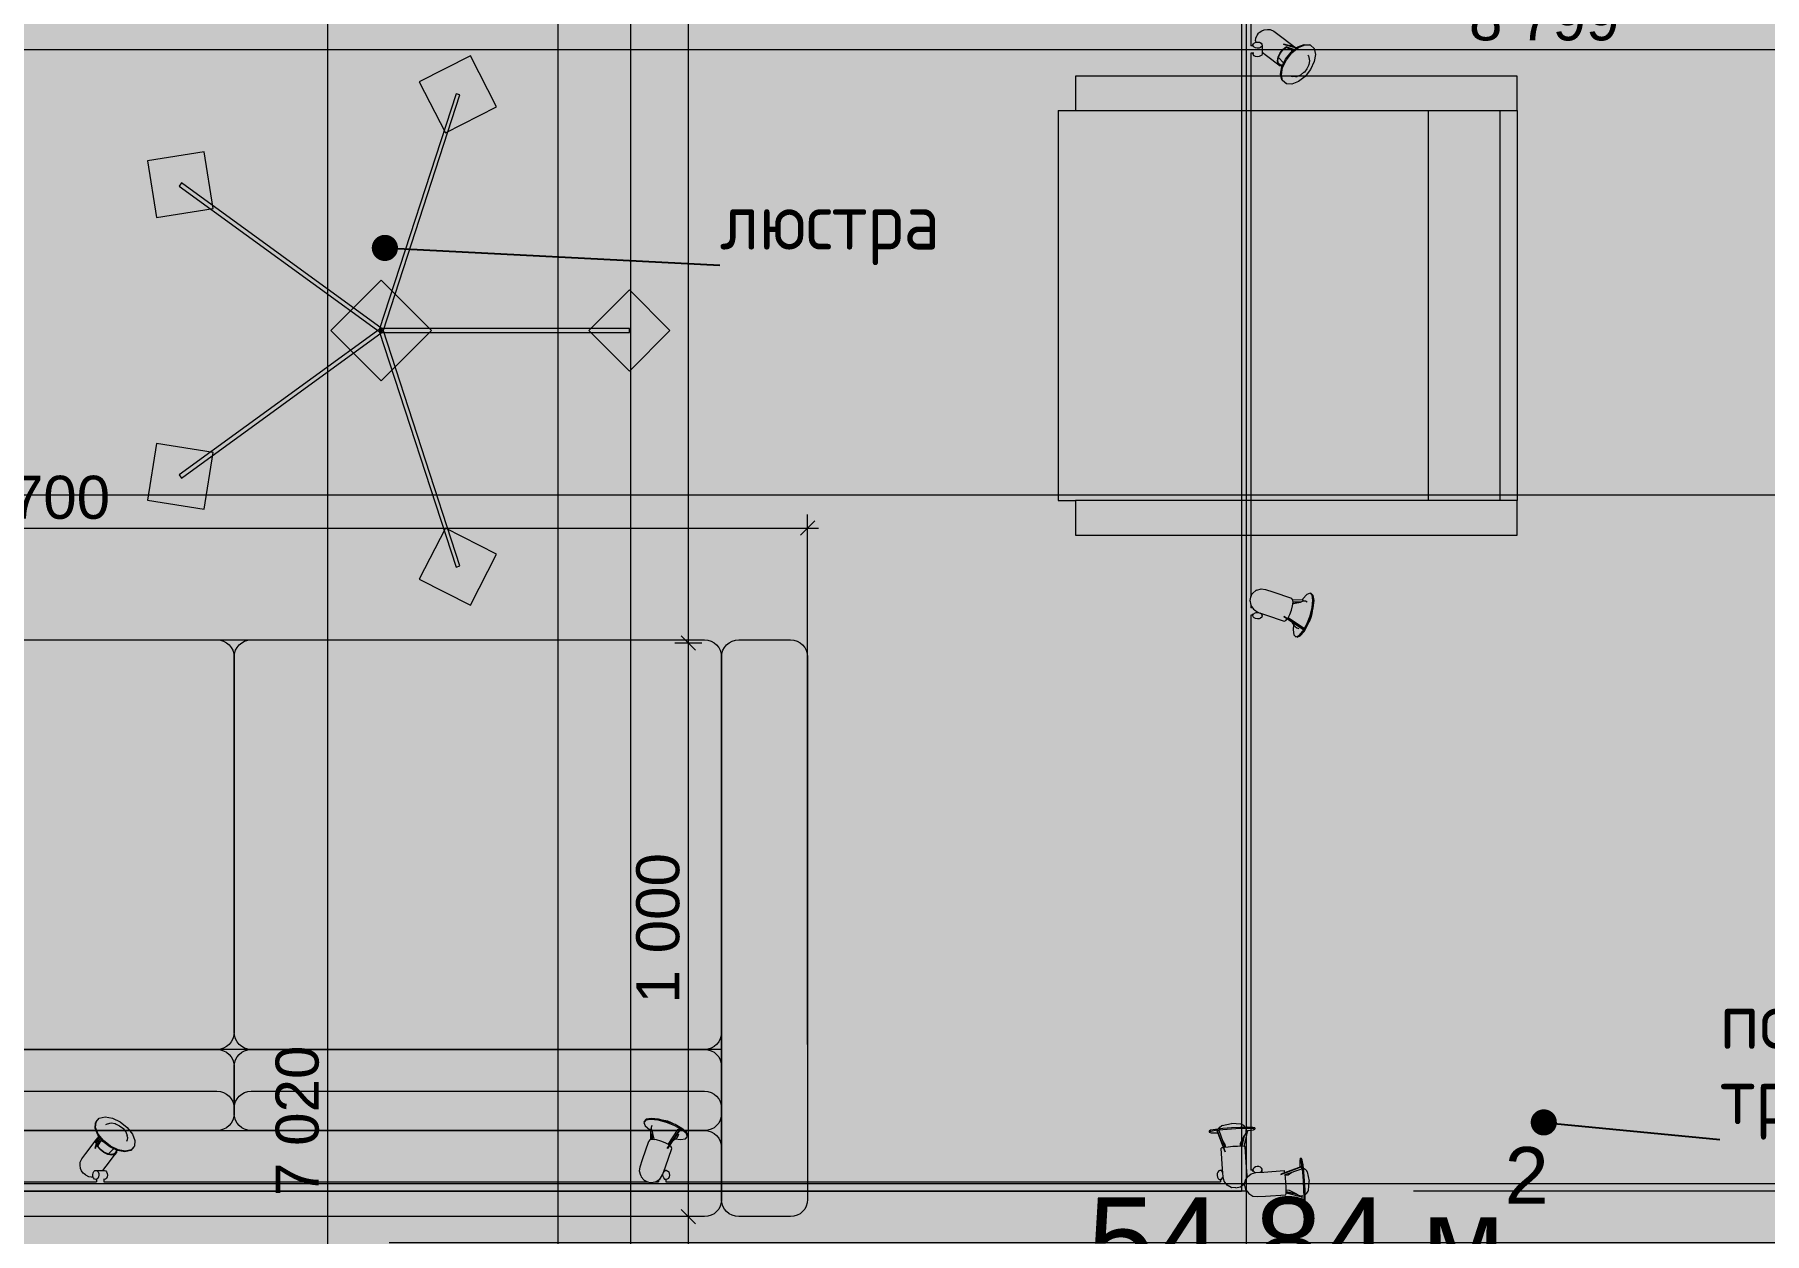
# Model space of a CAD drawing. Header units: millimetres. Extents: x 2336463 to 2579121, y 595385 to 778077.
# Drawn here: x 2475960 to 2478976, y 706927 to 709017 of the extents above; entities that cross this region are included whole.
import ezdxf

# ---------------------------------------------------------------- set-up
doc = ezdxf.new("R2010")
doc.units = ezdxf.units.MM
doc.header["$MEASUREMENT"] = 0
for name, color, linetype, lineweight, true_color in [('+комнаты_Ном._пера__177', 7, 'Continuous', 5, 0xf7e046), ('+комнаты_Ном._пера__242', 7, 'Continuous', 13, 0x1b55b5), ('+обмер_Ном._пера__242', 7, 'Continuous', 13, 0x1b55b5), ('+светильники размеры_Ном._пера__242', 7, 'Continuous', 13, 0x1b55b5), ('1 Планировка размеры_Ном._пера__242', 7, 'Continuous', 13, 0x1b55b5), ('MEP - Электрооборудование.ЭО_Ном._пера__58', 7, 'Continuous', 5, 0xdf0000)]:
    doc.layers.add(name, color=color, linetype=linetype, lineweight=lineweight, true_color=true_color)
for name, color, linetype in [('+обмер', 7, 'Continuous'), ('+светильники размеры', 7, 'Continuous'), ('1 Планировка размеры', 7, 'Continuous')]:
    doc.layers.add(name, color=color, linetype=linetype)
for name, color, linetype, lineweight in [('+план полов_Ном._пера__1', 7, 'Continuous', 13), ('1 Планировка_Ном._пера__1', 7, 'Continuous', 13), ('MEP - Электрооборудование.ЭО_Ном._пера__1', 7, 'Continuous', 13), ('MEP - Электрооборудование.ЭО_Ном._пера__101', 252, 'Continuous', 5)]:
    doc.layers.add(name, color=color, linetype=linetype, lineweight=lineweight)
doc.styles.add('СГЕНЕРИР_СТИЛЬ_1', font='arial.ttf')
doc.styles.add('СГЕНЕРИР_СТИЛЬ_3', font='isocp.shx')
doc.dimstyles.new('СГЕНЕРИР_СТИЛЬ__1', dxfattribs={"dimtxt": 75, "dimasz": 23.75, "dimexe": 0.18, "dimexo": 300, "dimgap": 0, "dimtad": 1, "dimtih": 1, "dimtoh": 1, "dimdec": 0, "dimzin": 0, "dimdsep": 46, "dimtxsty": 'СГЕНЕРИР_СТИЛЬ_1', "dimblk": 'ARROWHEAD_6', "dimblk1": 'ARROWHEAD_6', "dimblk2": 'ARROWHEAD_6', "dimcen": 0.09, "dimclrd": 256, "dimclre": 256, "dimclrt": 256, "dimazin": 0, "dimtfac": 1, "dimtdec": 4, "dimtmove": 0, "dimatfit": 3, "dimfxl": 0, "dimtolj": 1, "dimtzin": 0, "dimarcsym": 0})
doc.dimstyles.new('СГЕНЕРИР_СТИЛЬ__11', dxfattribs={"dimtxt": 0.18, "dimasz": 91.2, "dimexe": 0.18, "dimexo": 0.0625, "dimgap": 0, "dimtad": 0, "dimtih": 1, "dimtoh": 1, "dimdec": 4, "dimzin": 0, "dimdsep": 46, "dimcen": 0.09, "dimadec": 0, "dimazin": 0, "dimtfac": 1, "dimtdec": 4, "dimtmove": 0, "dimatfit": 3, "dimldrblk": 'ARROWHEAD_11', "dimfxl": 0, "dimtolj": 1, "dimtzin": 0, "dimarcsym": 0})
doc.dimstyles.new('СГЕНЕРИР_СТИЛЬ__2', dxfattribs={"dimtxt": 75, "dimasz": 23.75, "dimexe": 0.18, "dimexo": 300, "dimgap": 0, "dimtad": 1, "dimdec": 0, "dimzin": 0, "dimdsep": 46, "dimtxsty": 'СГЕНЕРИР_СТИЛЬ_1', "dimblk": 'ARROWHEAD_6', "dimblk1": 'ARROWHEAD_6', "dimblk2": 'ARROWHEAD_6', "dimcen": 0.09, "dimclrd": 256, "dimclre": 256, "dimclrt": 256, "dimazin": 0, "dimtfac": 1, "dimtdec": 4, "dimtmove": 0, "dimatfit": 3, "dimfxl": 0, "dimtolj": 1, "dimtzin": 0, "dimarcsym": 0})

# ---------------------------------------------------------------- blocks, each defined once
blk = doc.blocks.new('Диван Угловой 02 25')
at = {"layer": '1 Планировка_Ном._пера__1', "color": 7, "linetype": 'Continuous', "lineweight": 13}
for p, q in [((120, 0), (30, 0)), ((820, 0), (180, 0)), ((2520, 0), (880, 0)), ((2670, 0), (2580, 0)), ((0, -30), (0, -975.5)), ((150, -30), (150, -120)), ((150, -975.5), (150, -30)), ((850, -120), (850, -30)), ((850, -30), (850, -120)), ((2550, -120), (2550, -30)), ((2550, -30), (2550, -975.5)), ((2700, -975.5), (2700, -30)), ((150, -180), (150, -120)), ((850, -180), (850, -120)), ((850, -180), (850, -120)), ((2550, -180), (2550, -120)), ((180, -150), (820, -150)), ((820, -150), (180, -150)), ((880, -150), (2520, -150)), ((1670, -150), (880, -150)), ((2520, -150), (1730, -150)), ((150, -180), (150, -188.9)), ((850, -188.9), (850, -180)), ((850, -180), (850, -188.9)), ((1700, -188.9), (1700, -180)), ((1700, -180), (1700, -188.9)), ((2550, -188.9), (2550, -180)), ((150, -188.9), (150, -261.6)), ((850, -261.6), (850, -188.9)), ((850, -188.9), (850, -261.6)), ((1700, -261.6), (1700, -188.9)), ((1700, -188.9), (1700, -261.6)), ((2550, -261.6), (2550, -188.9)), ((180, -218.9), (820, -218.9)), ((880, -218.9), (1670, -218.9)), ((1730, -218.9), (2520, -218.9)), ((150, -261.6), (150, -321.6)), ((850, -261.6), (850, -321.6)), ((850, -321.6), (850, -261.6)), ((2550, -321.6), (2550, -261.6)), ((150, -291.6), (180, -291.6)), ((820, -291.6), (180, -291.6)), ((180, -291.6), (820, -291.6)), ((850, -291.6), (820, -291.6)), ((850, -291.6), (880, -291.6)), ((1670, -291.6), (880, -291.6)), ((2520, -291.6), (880, -291.6)), ((880, -291.6), (1670, -291.6)), ((2520, -291.6), (1730, -291.6)), ((1730, -291.6), (2520, -291.6)), ((2550, -291.6), (2520, -291.6)), ((150, -321.6), (150, -1424.8)), ((850, -321.6), (850, -975.5)), ((850, -321.6), (850, -975.5)), ((850, -1424.8), (850, -321.6)), ((1700, -975.5), (1700, -321.6)), ((1700, -321.6), (1700, -975.5)), ((2550, -975.5), (2550, -321.6)), ((2550, -975.5), (2550, -321.6)), ((30, -1005.5), (120, -1005.5)), ((880, -1005.5), (1670, -1005.5)), ((880, -1005.5), (2520, -1005.5)), ((1730, -1005.5), (2520, -1005.5)), ((2580, -1005.5), (2670, -1005.5)), ((180, -1454.8), (820, -1454.8))]:
    blk.add_line(p, q, dxfattribs=at)
for centre, start, end in [((30, -30), 90, 180), ((120, -30), 0, 90), ((180, -30), 90, 180), ((820, -30), 0, 90), ((880, -30), 90, 180), ((2520, -30), 0, 90), ((2580, -30), 90, 180), ((2670, -30), 0, 90), ((180, -120), 180, 270), ((820, -120), 270, 0), ((880, -120), 180, 270), ((2520, -120), 270, 0), ((180, -180), 90, 180), ((820, -180), 0, 90), ((880, -180), 90, 180), ((1670, -180), 0, 90), ((1730, -180), 90, 180), ((2520, -180), 0, 90), ((180, -188.9), 180, 270), ((820, -188.9), 270, 0), ((880, -188.9), 180, 270), ((1670, -188.9), 270, 0), ((1730, -188.9), 180, 270), ((2520, -188.9), 270, 0), ((180, -261.6), 180, 270), ((820, -261.6), 270, 0), ((880, -261.6), 180, 270), ((1670, -261.6), 270, 0), ((1730, -261.6), 180, 270), ((2520, -261.6), 270, 0), ((180, -321.6), 90, 180), ((820, -321.6), 0, 90), ((880, -321.6), 90, 180), ((880, -321.6), 90, 180), ((1670, -321.6), 0, 90), ((1730, -321.6), 90, 180), ((2520, -321.6), 0, 90), ((2520, -321.6), 0, 90), ((30, -975.5), 180, 270), ((120, -975.5), 270, 0), ((880, -975.5), 180, 270), ((880, -975.5), 180, 270), ((1670, -975.5), 270, 0), ((1730, -975.5), 180, 270), ((2520, -975.5), 270, 0), ((2520, -975.5), 270, 0), ((2580, -975.5), 180, 270), ((2670, -975.5), 270, 0), ((180, -1424.8), 180, 270), ((820, -1424.8), 270, 0)]:
    blk.add_arc(centre, 30, start, end, dxfattribs=at)
blk = doc.blocks.new('Кресло Бамбуковое 25')
at = {"layer": '1 Планировка_Ном._пера__1', "color": 7, "linetype": 'Continuous', "lineweight": 13}
for p, q in [((60, 800), (0, 800)), ((0, 800), (0, 30)), ((60, 30), (60, 800)), ((60, 800), (740, 800)), ((800, 800), (740, 800)), ((740, 800), (740, 30)), ((800, 30), (800, 800)), ((60, 770), (740, 770)), ((60, 644.9), (740, 644.9)), ((0, 30), (60, 30)), ((60, 0), (60, 30)), ((60, 0), (740, 0)), ((740, 30), (800, 30)), ((740, 0), (740, 30))]:
    blk.add_line(p, q, dxfattribs=at)
blk = doc.blocks.new('Люстра 25')
at = {"layer": 'MEP - Электрооборудование.ЭО_Ном._пера__58', "color": 12, "linetype": 'Continuous', "lineweight": 5, "true_color": 0xdf0000}
for p, q in [((-295.9, 407.3), (-311.6, 308.5)), ((-197.2, 391.7), (-295.9, 407.3)), ((295.9, 407.3), (197.2, 391.7)), ((311.6, 308.5), (295.9, 407.3)), ((-212.8, 292.9), (-197.2, 391.7)), ((197.2, 391.7), (212.8, 292.9)), ((-251.6, 352.1), (-257.2, 348.1)), ((-257.2, 348.1), (-2.8, -2)), ((2.8, 2), (-251.6, 352.1)), ((251.6, 352.1), (-2.8, 2)), ((2.8, -2), (257.2, 348.1)), ((257.2, 348.1), (251.6, 352.1)), ((-311.6, 308.5), (-212.8, 292.9)), ((212.8, 292.9), (311.6, 308.5)), ((0, 87.8), (-87.8, 0)), ((87.8, 0), (0, 87.8)), ((-1.1, 3.3), (-412.6, -130.5)), ((-87.8, 0), (0, -87.8)), ((3.4, 0), (-3.4, 0)), ((-3.4, 0), (-3.4, -432.8)), ((-2.8, -2), (2.8, 2)), ((-2.8, 2), (2.8, -2)), ((1.1, -3.3), (-1.1, 3.3)), ((1.1, 3.3), (-1.1, -3.3)), ((0, -87.8), (87.8, 0)), ((412.6, -130.5), (1.1, 3.3)), ((-410.5, -137), (1.1, -3.3)), ((-1.1, -3.3), (410.5, -137)), ((3.4, -432.8), (3.4, 0)), ((-433.4, -66.5), (-478.8, -155.6)), ((-344.3, -111.9), (-433.4, -66.5)), ((433.4, -66.5), (344.3, -111.9)), ((478.8, -155.6), (433.4, -66.5)), ((-389.7, -201), (-344.3, -111.9)), ((344.3, -111.9), (389.7, -201)), ((-412.6, -130.5), (-410.5, -137)), ((410.5, -137), (412.6, -130.5)), ((-478.8, -155.6), (-389.7, -201)), ((389.7, -201), (478.8, -155.6)), ((0, -362), (-70.7, -432.8)), ((70.7, -432.8), (0, -362)), ((-70.7, -432.8), (0, -503.5)), ((-3.4, -432.8), (3.4, -432.8)), ((0, -503.5), (70.7, -432.8))]:
    blk.add_line(p, q, dxfattribs=at)
blk = doc.blocks.new('Набор Источников Света Настенный 25')
at = {"layer": 'MEP - Электрооборудование.ЭО_Ном._пера__58', "color": 12, "linetype": 'Continuous', "lineweight": 5, "true_color": 0xdf0000}
for p, q in [((1500, 0), (-1500, 0)), ((-1508.7, -19.6), (-1509.8, -27.7)), ((-1509.8, -27.7), (-1508.8, -41.6)), ((-1504.6, -12.5), (-1508.7, -19.6)), ((-1498.2, -7.5), (-1504.6, -12.5)), ((-1500, -8), (-1500, 0)), ((-1500, -8.9), (-1500, -8)), ((-1497.6, -7.2), (-1498.2, -7.5)), ((-1490.2, -5.3), (-1497.6, -7.2)), ((-1490.2, -5.3), (-1482.8, -6.2)), ((-1482.1, -6.4), (-1482.8, -6.2)), ((-1482.1, -6.4), (-1475, -10.4)), ((-1475, -10.4), (-1470, -16.9)), ((-1470, -16.9), (-1467.9, -24.8)), ((-1467.1, -22.9), (-1467.9, -25.1)), ((-1467.9, -24.8), (-1466.9, -38.7)), ((-1465.4, -20.9), (-1467.1, -22.9)), ((-1466, -20), (-1463.3, -20)), ((-1463.3, -20), (-1465.4, -20.9)), ((-496.4, -16), (-1463.6, -16)), ((-1463.6, -20), (-1463.6, -16)), ((-1461.2, -20.3), (-1463.3, -20)), ((-1459.3, -21.8), (-1461.2, -20.3)), ((-1457.9, -24.2), (-1459.3, -21.8)), ((-1457.3, -27.2), (-1457.9, -24.2)), ((-1457.5, -30.3), (-1457.3, -27.2)), ((-502.7, -27.6), (-502.1, -24.5)), ((-502.4, -30.6), (-502.7, -27.6)), ((-502.1, -24.5), (-500.8, -22)), ((-500.8, -22), (-498.9, -20.4)), ((-498.9, -20.4), (-496.7, -20)), ((-496.7, -20), (-494.5, -20.8)), ((-496.7, -20), (-494.1, -20)), ((-496.4, -20), (-496.4, -16)), ((-491.3, -29.3), (-495.6, -41.9)), ((-494.5, -20.8), (-492.7, -22.7)), ((-492.7, -22.7), (-491.6, -25.4)), ((-491.6, -25.4), (-491.3, -28.4)), ((-491.3, -28.4), (-491.6, -30.4)), ((-487.2, -22.5), (-491.3, -29.3)), ((-485.6, -20.7), (-487.2, -22.5)), ((-479.5, -16.4), (-485.6, -20.7)), ((-477.5, -16), (-483.6, -16)), ((-483.6, -19.3), (-483.6, -16)), ((-472.2, -15), (-479.5, -16.4)), ((-470.5, -14.7), (-472.2, -15)), ((-467.9, -15), (-470.5, -14.7)), ((-465, -15.8), (-467.9, -15)), ((-462.1, -16.9), (-465, -15.8)), ((483.6, -16), (-464.4, -16)), ((-459.7, -18.2), (-462.1, -16.9)), ((-458.1, -19.6), (-459.7, -18.2)), ((-458.1, -19.6), (-453.5, -24.8)), ((-452.6, -26.9), (-453.5, -24.8)), ((-452.6, -26.9), (-450.4, -34.4)), ((477.2, -27.5), (477.7, -24.5)), ((477.5, -30.6), (477.2, -27.5)), ((477.7, -24.5), (479, -22)), ((479, -22), (480.8, -20.4)), ((480.8, -20.4), (482.9, -20)), ((483.6, -20), (482.9, -20)), ((483.6, -21.4), (483.6, -16)), ((492.1, -27.5), (492.6, -24.5)), ((492.4, -30.6), (492.1, -27.5)), ((492.6, -24.5), (493.9, -22)), ((493.9, -22), (495.7, -20.4)), ((497.7, -20), (495, -20)), ((495.7, -20.4), (497.7, -20)), ((1463.6, -16), (496.4, -16)), ((496.4, -20), (496.4, -16)), ((497.7, -20), (499.8, -20.8)), ((499.8, -20.8), (501.4, -22.7)), ((501.4, -22.7), (502.5, -25.4)), ((505, -24.2), (502.2, -24.8)), ((502.8, -28.5), (502.3, -31.5)), ((502.5, -25.4), (502.8, -28.5)), ((505, -24.2), (509.7, -25)), ((509.7, -25), (514.7, -27.4)), ((515.6, -28), (514.7, -27.4)), ((515.6, -28), (518, -29.9)), ((518, -29.9), (519.3, -31)), ((-1508.8, -41.6), (-1506.4, -77.3)), ((-1467.4, -32.3), (-1466.3, -34.2)), ((-1467.1, -36), (-1462.2, -36)), ((-1466.9, -38.7), (-1464.5, -74.4)), ((-1466.3, -34.2), (-1464.4, -35.7)), ((-1464.4, -35.7), (-1462.2, -36)), ((-1462.2, -36), (-1460.2, -35.1)), ((-1460.2, -35.1), (-1458.5, -33.1)), ((-1458.5, -33.1), (-1457.5, -30.3)), ((-495.6, -41.9), (-506.7, -74.2)), ((-501.3, -33.3), (-502.4, -30.6)), ((-499.5, -35.2), (-501.3, -33.3)), ((-497.3, -36), (-499.5, -35.2)), ((-495.1, -35.6), (-497.3, -36)), ((-497.3, -36), (-493.6, -36)), ((-493.2, -34), (-495.1, -35.6)), ((-492.3, -32.4), (-493.2, -34)), ((-455.7, -54.8), (-466.8, -87)), ((-451.4, -42.1), (-455.7, -54.8)), ((-450.4, -34.4), (-451.4, -42.1)), ((479.5, -43.4), (461.6, -67.2)), ((478.6, -33.3), (477.5, -30.6)), ((480.2, -35.2), (478.6, -33.3)), ((485.1, -36), (479.5, -43.4)), ((482.3, -36), (480.2, -35.2)), ((497.1, -36), (482.3, -36)), ((493.4, -33.3), (492.4, -30.6)), ((495.1, -35.2), (493.4, -33.3)), ((497.1, -36), (495.1, -35.2)), ((499.2, -35.6), (497.1, -36)), ((501, -34), (499.2, -35.6)), ((502.3, -31.5), (501, -34)), ((521.8, -56.2), (514.8, -65.6)), ((519.3, -31), (522.6, -35.3)), ((524.5, -50), (521.8, -56.2)), ((522.6, -35.3), (524.3, -39.5)), ((524.3, -39.5), (524.8, -45.3)), ((524.8, -45.3), (524.5, -50)), ((-1510.5, -105.4), (-1504, -77.8)), ((-1506.4, -77.3), (-1506.4, -77.4)), ((-1506.4, -77.4), (-1504.6, -77.8)), ((-1501.4, -77.9), (-1505.3, -96.4)), ((-1504.6, -77.8), (-1499.9, -78)), ((-1500.7, -77.9), (-1504.3, -95)), ((-1498.5, -83.2), (-1504.2, -94.8)), ((-1499.9, -78), (-1493, -77.8)), ((-1498.2, -77.9), (-1498.5, -83.2)), ((-1493, -77.8), (-1485, -77.4)), ((-1485, -77.4), (-1477, -76.7)), ((-1477, -76.7), (-1471.1, -76)), ((-1472.6, -76.2), (-1471.5, -81.3)), ((-1457.8, -105.4), (-1471.7, -68.2)), ((-1471.5, -81.3), (-1467.3, -87.7)), ((-1471.3, -76), (-1461.1, -105.4)), ((-1457.1, -105.3), (-1470.8, -68.6)), ((-1468.2, -75.5), (-1465.9, -75.1)), ((-1465.9, -75.1), (-1464.5, -74.5)), ((-1464.5, -74.4), (-1464.5, -74.5)), ((-521.7, -89.9), (-530.4, -91.2)), ((-513.3, -90.8), (-521.7, -89.9)), ((-521.4, -107.2), (-499.2, -74)), ((-520.8, -107.7), (-498.3, -74)), ((-500.5, -81.2), (-517.6, -107.7)), ((-509.5, -88.6), (-513.9, -91.1)), ((-508.2, -87.5), (-509.5, -88.6)), ((-506.7, -74.2), (-505.5, -77.2)), ((-506.7, -74.2), (-506.7, -74.2)), ((-505.5, -77.2), (-502.8, -79.5)), ((-500.7, -81.1), (-495.2, -84.2)), ((-495.2, -84.2), (-487.6, -87.1)), ((-487.6, -87.1), (-479.9, -89.1)), ((-479.9, -89.1), (-473.3, -89.8)), ((-475.7, -89.5), (-475.9, -90.5)), ((-472.8, -89.7), (-473.4, -102.1)), ((-473.3, -89.8), (-468.7, -89.1)), ((-472.2, -89.6), (-472.8, -103.8)), ((-469.8, -107.7), (-469.4, -89.2)), ((-468.7, -89.1), (-466.8, -87.1)), ((-466.8, -87), (-466.8, -87.1)), ((429.2, -87.9), (429.9, -78.2)), ((433.8, -99.3), (429.2, -87.9)), ((429.9, -78.2), (435.7, -71.7)), ((429.9, -78.2), (430.9, -76.9)), ((430.9, -76.9), (436.7, -70.4)), ((435.7, -71.7), (445.7, -69.5)), ((436.7, -70.4), (446.7, -68.1)), ((442.5, -94), (442.9, -88.4)), ((443.4, -86.7), (442.9, -88.4)), ((445.7, -69.5), (458.4, -71.7)), ((446.7, -68.1), (459.4, -70.4)), ((458.4, -71.7), (471.9, -78.2)), ((459.4, -70.4), (472.9, -76.9)), ((461.3, -71.3), (461.6, -67.3)), ((461.6, -67.3), (464.6, -63.9)), ((461.6, -67.2), (461.6, -67.3)), ((462.2, -71.7), (462.5, -67.8)), ((462.5, -67.8), (465.4, -64.6)), ((464.6, -63.9), (469.9, -62.7)), ((465.4, -64.6), (470.4, -63.5)), ((466.7, -73.3), (465.9, -73.5)), ((475.7, -64.4), (466.7, -73.3)), ((469.9, -62.7), (476.6, -63.9)), ((470.4, -63.5), (476.7, -64.6)), ((471.9, -78.2), (484.2, -87.9)), ((472.9, -76.9), (485.2, -86.6)), ((476.6, -63.9), (483.7, -67.3)), ((476.7, -64.6), (483.5, -67.8)), ((483.5, -67.8), (489.6, -72.7)), ((483.7, -67.3), (490.1, -72.4)), ((484.2, -87.9), (493.2, -99.3)), ((485.2, -86.6), (494.2, -98)), ((493.8, -77.9), (487.6, -89.4)), ((487.7, -86.5), (487.6, -89.7)), ((489.6, -72.7), (494.1, -78.4)), ((494.5, -78.4), (489.9, -92.6)), ((490.1, -72.4), (494.9, -78.4)), ((492.3, -95.6), (498.5, -73.5)), ((492.8, -96.2), (499.1, -73.9)), ((496.9, -89.4), (493.9, -92.8)), ((494.1, -78.4), (494.3, -79)), ((496, -88.9), (494.3, -90.8)), ((496.4, -84.1), (496, -88.9)), ((496.3, -83.9), (496.4, -84.1)), ((496.6, -82.7), (497.3, -84.4)), ((514.8, -65.6), (496.9, -89.4)), ((497.3, -84.4), (496.9, -89.4)), ((496.9, -89.4), (496.9, -89.4)), ((-1520.7, -106.8), (-1523.4, -108)), ((-1523.4, -108), (-1520, -108.9)), ((-1523.2, -110), (-1523.4, -108)), ((-1523.2, -110), (-1519.8, -110.9)), ((-1512.3, -105.3), (-1520.7, -106.8)), ((-1520, -108.9), (-1511, -109.2)), ((-1519.8, -110.9), (-1510.9, -111.2)), ((-1510.4, -105), (-1512.3, -105.3)), ((-1511, -109.2), (-1497.9, -108.9)), ((-1510.9, -111.2), (-1497.7, -110.9)), ((-1508, -105.4), (-1510.5, -105.4)), ((-1507.4, -99.5), (-1508.3, -103.2)), ((-1508.3, -103.2), (-1507.9, -107)), ((-1504.2, -94.8), (-1507.4, -99.5)), ((-1506.4, -111.1), (-1504, -114.1)), ((-1504, -114.1), (-1500.5, -116.2)), ((-1500.5, -116.2), (-1499, -116.6)), ((-1499, -116.6), (-1482.6, -117.7)), ((-1497.9, -108.9), (-1482.5, -108)), ((-1497.7, -110.9), (-1482.4, -110)), ((-1466.3, -114.3), (-1482.6, -117.7)), ((-1482.5, -108), (-1467.3, -106.8)), ((-1482.4, -110), (-1467.2, -108.7)), ((-1467.3, -106.8), (-1454.6, -105.3)), ((-1467.2, -108.7), (-1454.5, -107.3)), ((-1466.3, -114.3), (-1465.1, -113.8)), ((-1462, -111.2), (-1465.1, -113.8)), ((-1460, -107.9), (-1462, -111.2)), ((-1461.1, -105.4), (-1457.8, -105.4)), ((-1455.9, -101.4), (-1458.6, -101.4)), ((-1457.1, -105.3), (-1457.8, -105.4)), ((-1447, -101.7), (-1455.9, -101.4)), ((-1454.6, -105.3), (-1446.3, -103.8)), ((-1454.5, -107.3), (-1446.1, -105.8)), ((-1443.6, -102.5), (-1447, -101.7)), ((-1446.3, -103.8), (-1443.6, -102.5)), ((-1446.1, -105.8), (-1443.4, -104.5)), ((-1443.4, -104.5), (-1443.6, -102.5)), ((-534.5, -96.8), (-533.9, -95)), ((-534.5, -96.8), (-532.2, -102.4)), ((-530.4, -91.2), (-533.9, -95)), ((-533.9, -95), (-531.6, -100.6)), ((-532.2, -102.4), (-524.5, -109)), ((-531.6, -100.6), (-523.9, -107.2)), ((-524.5, -109), (-512.5, -115.7)), ((-523.9, -107.2), (-511.9, -113.9)), ((-521.4, -107.2), (-520.8, -107.7)), ((-517.6, -107.7), (-520.8, -107.7)), ((-518.1, -96.3), (-519.2, -99.7)), ((-516, -93.3), (-518.1, -96.3)), ((-513.9, -91.1), (-516, -93.3)), ((-512.5, -115.7), (-498.1, -121.3)), ((-511.9, -113.9), (-497.5, -119.5)), ((-510.8, -116.4), (-506.1, -119)), ((-506.1, -119), (-499.6, -121.5)), ((-497.5, -119.5), (-482.8, -123.3)), ((-475.9, -90.5), (-473.3, -102.7)), ((-473.3, -102.7), (-471.3, -107.7)), ((-471.4, -111.4), (-472.7, -114.7)), ((-471.3, -107.7), (-471.4, -111.4)), ((-471.3, -107.7), (-469.8, -107.7)), ((-468, -107.2), (-469.7, -106.3)), ((-460.2, -113.9), (-468, -107.2)), ((-461.4, -123.3), (-457.9, -119.5)), ((-457.9, -119.5), (-460.2, -113.9)), ((-458.6, -121.3), (-457.9, -119.5)), ((442.9, -110.7), (433.8, -99.3)), ((442.5, -94), (442.8, -96.9)), ((445.2, -102.9), (442.8, -96.9)), ((455.1, -120.4), (442.9, -110.7)), ((450, -108.9), (445.2, -102.9)), ((450, -108.9), (450.5, -109.6)), ((455.9, -113.9), (450.5, -109.6)), ((468.6, -126.9), (455.1, -120.4)), ((461.9, -116.7), (455.9, -113.9)), ((463.5, -117.4), (461.9, -116.7)), ((470.2, -118.6), (463.5, -117.4)), ((472.9, -118.1), (470.2, -118.6)), ((478.8, -116.8), (472.9, -118.1)), ((480.2, -115.8), (478.8, -116.8)), ((497.1, -120.4), (491.4, -126.9)), ((493.2, -99.3), (497.8, -110.7)), ((493.9, -92.8), (493.7, -92.9)), ((494.2, -98), (498.8, -109.4)), ((497.8, -110.7), (497.1, -120.4)), ((497.1, -120.4), (498.1, -119.1)), ((498.8, -109.4), (498.1, -119.1)), ((-499.6, -121.5), (-493.1, -123.2)), ((-498.1, -121.3), (-483.4, -125.1)), ((-493.1, -123.2), (-489.4, -123.6)), ((-483.4, -125.1), (-470.8, -126.4)), ((-482.8, -123.3), (-470.2, -124.6)), ((-470.8, -126.4), (-462, -125.1)), ((-470.2, -124.6), (-461.4, -123.3)), ((-462, -125.1), (-458.6, -121.3)), ((481.3, -129.2), (468.6, -126.9)), ((491.4, -126.9), (481.3, -129.2))]:
    blk.add_line(p, q, dxfattribs=at)
blk = doc.blocks.new('*D2475', base_point=(2086872, 585813.7))
at = {"layer": '1 Планировка размеры_Ном._пера__242', "color": 152, "linetype": 'Continuous', "lineweight": 13, "true_color": 0x1b55b5}
for p, q in [((2474588.7, 708156.8), (2474607.5, 708156.8)), ((2474620, 708169.3), (2474595, 708144.3)), ((2474607.5, 707256.4), (2474607.5, 708180.2)), ((2474607.5, 708156.8), (2477307.5, 708156.8)), ((2477295, 708144.3), (2477320, 708169.3)), ((2477307.5, 707256.4), (2477307.5, 708180.2)), ((2477307.5, 708156.8), (2477326.2, 708156.8))]:
    blk.add_line(p, q, dxfattribs=at)
at = {"layer": '1 Планировка размеры_Ном._пера__242', "color": 152, "lineweight": 13, "true_color": 0x1b55b5, "insert": (2475829.2, 708171.8), "char_height": 75, "attachment_point": 7, "style": 'СГЕНЕРИР_СТИЛЬ_1'}
blk.add_mtext('\\A1;{\\pql;\\fArial|b0|i0|c204|p38;2\xa0700}', dxfattribs=at)
blk = doc.blocks.new('ARROWHEAD_6')
at = {"color": 0, "linetype": 'Continuous', "lineweight": 0}
for p, q in [((0, 0), (-1, 0)), ((-0.5, -0.5), (0.5, 0.5))]:
    blk.add_line(p, q, dxfattribs=at)
blk = doc.blocks.new('*D2534', base_point=(2086872, 585813.7))
at = {"layer": '+обмер_Ном._пера__242', "color": 152, "linetype": 'Continuous', "lineweight": 13, "true_color": 0x1b55b5}
for p, q in [((2474201.8, 709003.2), (2474176.8, 708978.2)), ((2474189.3, 706911.6), (2474189.3, 709014.2)), ((2482975.7, 708978.2), (2483000.7, 709003.2)), ((2482988.2, 708967.3), (2482988.2, 709014.2)), ((2474170.5, 708990.7), (2474189.3, 708990.7)), ((2474189.3, 708990.7), (2482988.2, 708990.7))]:
    blk.add_line(p, q, dxfattribs=at)
at = {"layer": '+обмер_Ном._пера__242', "color": 152, "lineweight": 13, "true_color": 0x1b55b5, "insert": (2478460.5, 709005.7), "char_height": 75, "attachment_point": 7, "style": 'СГЕНЕРИР_СТИЛЬ_1'}
blk.add_mtext('\\A1;{\\pql;\\fArial|b0|i0|c204|p38;8\xa0799}', dxfattribs=at)
blk = doc.blocks.new('*D2612', base_point=(2086872, 585813.7))
at = {"layer": '+обмер_Ном._пера__242', "color": 152, "linetype": 'Continuous', "lineweight": 13, "true_color": 0x1b55b5}
for p, q in [((2480841.9, 706681.7), (2480841.9, 707820.6)), ((2474181.7, 706681.7), (2474181.7, 707521.1)), ((2474194.2, 706717.6), (2474169.2, 706692.6)), ((2480854.4, 706717.6), (2480829.4, 706692.6)), ((2474163, 706705.1), (2474181.7, 706705.1)), ((2474181.7, 706705.1), (2480841.9, 706705.1))]:
    blk.add_line(p, q, dxfattribs=at)
at = {"layer": '+обмер_Ном._пера__242', "color": 152, "lineweight": 13, "true_color": 0x1b55b5, "insert": (2477383.6, 706720.1), "char_height": 75, "attachment_point": 7, "style": 'СГЕНЕРИР_СТИЛЬ_1'}
blk.add_mtext('\\A1;{\\pql;\\fArial|b0|i0|c204|p38;6\xa0660}', dxfattribs=at)
blk = doc.blocks.new('*D2753', base_point=(2086872, 585813.7))
at = {"layer": '1 Планировка размеры_Ном._пера__242', "color": 152, "linetype": 'Continuous', "lineweight": 13, "true_color": 0x1b55b5}
for p, q in [((2477123.1, 706956.4), (2477076.2, 706956.4)), ((2477087.2, 706968.9), (2477112.2, 706943.9)), ((2477099.7, 705401.1), (2477099.7, 706956.4)), ((2477087.2, 705413.6), (2477112.2, 705388.6)), ((2477123.1, 705401.1), (2475767.2, 705401.1))]:
    blk.add_line(p, q, dxfattribs=at)
at = {"layer": '1 Планировка размеры_Ном._пера__242', "color": 152, "lineweight": 13, "true_color": 0x1b55b5, "insert": (2477084.7, 706050.6), "char_height": 75, "attachment_point": 7, "rotation": 90, "style": 'СГЕНЕРИР_СТИЛЬ_1'}
blk.add_mtext('\\A1;{\\pql;\\fArial|b0|i0|c204|p38;1\xa0555}', dxfattribs=at)
blk = doc.blocks.new('*D2754', base_point=(2086872, 585813.7))
at = {"layer": '1 Планировка размеры_Ном._пера__242', "color": 152, "linetype": 'Continuous', "lineweight": 13, "true_color": 0x1b55b5}
for p, q in [((2477123.1, 707956.1), (2477076.2, 707956.1)), ((2477087.2, 707968.6), (2477112.2, 707943.6)), ((2477099.7, 706956.4), (2477099.7, 707956.1)), ((2477123.1, 706956.4), (2477076.2, 706956.4)), ((2477087.2, 706968.9), (2477112.2, 706943.9))]:
    blk.add_line(p, q, dxfattribs=at)
at = {"layer": '1 Планировка размеры_Ном._пера__242', "color": 152, "lineweight": 13, "true_color": 0x1b55b5, "insert": (2477084.7, 707328), "char_height": 75, "attachment_point": 7, "rotation": 90, "style": 'СГЕНЕРИР_СТИЛЬ_1'}
blk.add_mtext('\\A1;{\\pql;\\fArial|b0|i0|c204|p38;1\xa0000}', dxfattribs=at)
blk = doc.blocks.new('*D2755', base_point=(2086872, 585813.7))
at = {"layer": '1 Планировка размеры_Ном._пера__242', "color": 152, "linetype": 'Continuous', "lineweight": 13, "true_color": 0x1b55b5}
for p, q in [((2477112.2, 710757), (2477087.2, 710782)), ((2477099.7, 710769.5), (2477099.7, 710788.3)), ((2478506.4, 710769.5), (2477076.2, 710769.5)), ((2477099.7, 707956.1), (2477099.7, 710769.5)), ((2477123.1, 707956.1), (2477076.2, 707956.1)), ((2477087.2, 707968.6), (2477112.2, 707943.6))]:
    blk.add_line(p, q, dxfattribs=at)
at = {"layer": '1 Планировка размеры_Ном._пера__242', "color": 152, "lineweight": 13, "true_color": 0x1b55b5, "insert": (2477084.7, 709234.6), "char_height": 75, "attachment_point": 7, "rotation": 90, "style": 'СГЕНЕРИР_СТИЛЬ_1'}
blk.add_mtext('\\A1;{\\pql;\\fArial|b0|i0|c204|p38;2\xa0813}', dxfattribs=at)
blk = doc.blocks.new('*D3371', base_point=(2086872, 585813.7))
at = {"layer": '+светильники размеры_Ном._пера__242', "color": 152, "linetype": 'Continuous', "lineweight": 13, "true_color": 0x1b55b5}
for p, q in [((2479139.8, 707013.6), (2479164.8, 706988.6)), ((2479175.7, 707001.1), (2478363.9, 707001.1)), ((2479152.3, 706910.5), (2479152.3, 707001.1)), ((2479139.8, 706923), (2479164.8, 706898)), ((2479175.7, 706910.5), (2476577.9, 706910.5)), ((2479152.3, 706891.8), (2479152.3, 706910.5))]:
    blk.add_line(p, q, dxfattribs=at)
at = {"layer": '+светильники размеры_Ном._пера__242', "color": 152, "lineweight": 13, "true_color": 0x1b55b5, "insert": (2479137.3, 706784.2), "char_height": 75, "attachment_point": 7, "rotation": 90, "style": 'СГЕНЕРИР_СТИЛЬ_1'}
blk.add_mtext('\\A1;{\\pql;\\fArial|b0|i0|c204|p38;91}', dxfattribs=at)
blk = doc.blocks.new('*D3372', base_point=(2086872, 585813.7))
at = {"layer": '+светильники размеры_Ном._пера__242', "color": 152, "linetype": 'Continuous', "lineweight": 13, "true_color": 0x1b55b5}
for p, q in [((2479175.7, 710001.1), (2478363.9, 710001.1)), ((2479139.8, 710013.6), (2479164.8, 709988.6)), ((2479152.3, 707001.1), (2479152.3, 710001.1)), ((2479139.8, 707013.6), (2479164.8, 706988.6)), ((2479175.7, 707001.1), (2478363.9, 707001.1))]:
    blk.add_line(p, q, dxfattribs=at)
at = {"layer": '+светильники размеры_Ном._пера__242', "color": 152, "lineweight": 13, "true_color": 0x1b55b5, "insert": (2479137.3, 708372.8), "char_height": 75, "attachment_point": 7, "rotation": 90, "style": 'СГЕНЕРИР_СТИЛЬ_1'}
blk.add_mtext('\\A1;{\\pql;\\fArial|b0|i0|c204|p38;3\xa0000}', dxfattribs=at)
blk = doc.blocks.new('ARROWHEAD_11')
at = {"color": 0, "linetype": 'Continuous', "lineweight": 0}
blk.add_line((0, 0), (-1, 0), dxfattribs=at)
at = {"color": 0, "linetype": 'Continuous', "lineweight": 0, "const_width": 0.25, "flags": 128}
blk.add_lwpolyline([(-0.125, 0, 1), (0.125, 0, 1)], format="xyb", close=True, dxfattribs=at)
blk = doc.blocks.new('*D3995', base_point=(2086872, 585813.7))
at = {"layer": '+обмер_Ном._пера__242', "color": 152, "linetype": 'Continuous', "lineweight": 13, "true_color": 0x1b55b5}
for p, q in [((2478648.3, 710630.5), (2476447.4, 710630.5)), ((2476458.4, 710643), (2476483.4, 710618)), ((2476470.9, 703610.7), (2476470.9, 710630.5)), ((2476494.3, 703610.7), (2475767.2, 703610.7)), ((2476458.4, 703623.2), (2476483.4, 703598.2)), ((2476470.9, 703591.9), (2476470.9, 703610.7))]:
    blk.add_line(p, q, dxfattribs=at)
at = {"layer": '+обмер_Ном._пера__242', "color": 152, "lineweight": 13, "true_color": 0x1b55b5, "insert": (2476455.9, 706992.4), "char_height": 75, "attachment_point": 7, "rotation": 90, "style": 'СГЕНЕРИР_СТИЛЬ_1'}
blk.add_mtext('\\A1;{\\pql;\\fArial|b0|i0|c204|p38;7\xa0020}', dxfattribs=at)
blk = doc.blocks.new('*D3999', base_point=(2086872, 585813.7))
at = {"layer": '+обмер_Ном._пера__242', "color": 152, "linetype": 'Continuous', "lineweight": 13, "true_color": 0x1b55b5}
for p, q in [((2477023, 716965.8), (2475190.7, 716965.8)), ((2477012, 716953.3), (2476987, 716978.3)), ((2476999.5, 716965.8), (2476999.5, 716984.6)), ((2476999.5, 703610.7), (2476999.5, 716965.8)), ((2477023, 703610.7), (2475767.2, 703610.7)), ((2476987, 703623.2), (2477012, 703598.2)), ((2476999.5, 703591.9), (2476999.5, 703610.7))]:
    blk.add_line(p, q, dxfattribs=at)
at = {"layer": '+обмер_Ном._пера__242', "color": 152, "lineweight": 13, "true_color": 0x1b55b5, "insert": (2476984.5, 710131.6), "char_height": 75, "attachment_point": 7, "rotation": 90, "style": 'СГЕНЕРИР_СТИЛЬ_1'}
blk.add_mtext('\\A1;{\\pql;\\fArial|b0|i0|c204|p38;13\xa0355}', dxfattribs=at)

msp = doc.modelspace()

# ---------------------------------------------------------------- hatches: boundary and pattern name
at = {"layer": '+комнаты_Ном._пера__177', "linetype": 'Continuous', "lineweight": 0, "true_color": 0x3d3811}
msp.add_hatch(color=48, dxfattribs=at).paths.add_polyline_path([(2473846.4, 710620.5), (2480553.7, 710620.5), (2480553.7, 710237), (2480841.9, 710237), (2480841.9, 706912.3), (2482681.8, 706912.3), (2482681.8, 701211.3), (2481067.3, 701211.3), (2481067.3, 704021.3), (2480462.2, 704021.3), (2480462.2, 703610.7), (2475467.2, 703610.7), (2475467.2, 705401.1), (2474189.3, 705401.1), (2474189.3, 707986.8), (2473846.4, 707986.8)])
at = {"layer": '+план полов_Ном._пера__1', "linetype": 'Continuous', "lineweight": 13}
h = msp.add_hatch(dxfattribs=at)
h.set_pattern_fill('Сетка_1200х1200', style=0, pattern_type=2)
h.set_pattern_definition([(0, (2086872, 585813.7), (0, 1200), []), (90, (2086872, 585813.7), (-1200, 0), [])])
h.paths.add_polyline_path([(2478948.1, 710628.3), (2478948.1, 710879.9), (2473847.1, 710879.9), (2473847.1, 712656.4), (2473848.4, 712656.4), (2473848.4, 713484.4), (2474150.3, 713484.4), (2474150.3, 713861), (2474150.3, 714834.8), (2474655.3, 714834.8), (2474655.3, 715512.1), (2474052.4, 715512.1), (2474052.4, 716500.4), (2474050.3, 716500.4), (2474050.3, 716965.8), (2477335.2, 716965.8), (2477335.2, 717312), (2479008.9, 717312), (2479008.9, 716985.8), (2479267.2, 716985.8), (2480877.3, 716985.8), (2480877.3, 717315.8), (2482252.3, 717315.8), (2482252.3, 716570.8), (2482755, 716570.8), (2482755, 716961), (2484448.1, 716961), (2484727.4, 716961), (2484727.4, 717281.3), (2486379.8, 717281.3), (2486379.8, 716944.3), (2486588.1, 716944.3), (2486588.1, 716945.3), (2489504.9, 716945.3), (2489504.9, 712656.7), (2489504.9, 712245.1), (2487540, 712245.1), (2487540, 712245.9), (2487348.6, 712245.9), (2485984.9, 712245.9), (2485984.9, 712125.1), (2487348.6, 712125.1), (2487348.6, 711366.5), (2487540, 711366.5), (2487579.8, 711366.5), (2487579.8, 709148.7), (2487579.8, 709135.4), (2485986.6, 709135.4), (2485986.6, 708847.9), (2485986.7, 708847.9), (2485986.7, 701807.7), (2485986.7, 701507.1), (2485986.7, 697660.1), (2485988, 697660.1), (2485988, 694310.7), (2485986.7, 694310.7), (2485986.7, 694010.7), (2487589.3, 694010.7), (2487589.3, 690742.6), (2487516.5, 690736.1, -0.000118), (2487516.6, 690735.6), (2487587.2, 690742.4, -0.000396), (2487587.3, 690740.2, -0.342625), (2486386.8, 689334.6, -0.000421), (2486384.5, 689334.3), (2486384.8, 689332.2), (2483593.3, 689332.2), (2479499.4, 689332.2), (2478989.4, 689332.2), (2478989.4, 690566.8), (2478899.4, 690566.8), (2478899.4, 692071.8), (2479409.7, 692071.8), (2479409.7, 692610.8), (2478994.4, 692610.8), (2478994.4, 693615.4), (2479499.4, 693615.4), (2481099.4, 693615.4), (2481099.4, 694103.2), (2482744.3, 694103.2), (2482744.3, 693615.4), (2483349.3, 693615.4), (2483349.3, 694010.7), (2484745.7, 694010.7), (2484745.7, 697660.1), (2484747.1, 697660.1), (2484747.1, 701507.1), (2484747.1, 702214.4), (2483392.7, 702214.4), (2483392.7, 704178), (2482933.1, 704178), (2482698.2, 704178), (2482698.2, 701224.7), (2481074.4, 701224.7), (2481074.4, 704011), (2480462.2, 704011), (2480462.2, 703617), (2479416.3, 703617), (2479416.3, 703616.4), (2478567.2, 703616.4), (2478567.2, 703599.4), (2475467.2, 703599.4), (2475467.2, 705401.1), (2473877.2, 705401.1), (2473877.2, 706611.6), (2474188.4, 706611.6), (2474188.4, 707984.1), (2473844.2, 707984.1), (2473844.2, 710628.3)])
h.paths.add_polyline_path([(2480553.3, 710237), (2480841.9, 710237), (2480841.9, 708271.4), (2480841.9, 707227.4), (2480841.9, 706912.3), (2481733.8, 706912.3), (2481733.8, 706985.3), (2482661.5, 706985.3), (2482661.5, 706602.6), (2482663.2, 706602.6), (2482663.2, 705692.7), (2482659.9, 705692.7), (2482659.9, 705398.6), (2484744.3, 705398.6), (2484744.3, 709982), (2482588.8, 709982), (2482588.8, 709923.7), (2481714, 709923.7), (2481714, 709985.2), (2481141.6, 709985.2), (2481141.6, 711620.7), (2481680.9, 711620.7), (2482703.1, 711620.7), (2482703.1, 712596), (2483444, 712596), (2483444, 712927.6), (2483445.7, 712927.6), (2483445.7, 713531.8), (2483445.7, 713808), (2482903.2, 713808), (2482903.2, 713811.3), (2481333.2, 713811.3), (2481333.2, 713812.6), (2481143.2, 713812.6), (2481143.2, 712830.7), (2480842.6, 712830.7), (2480842.6, 711636.4), (2480842.3, 711636.4), (2480842.3, 711256.1), (2480553.3, 711256.1)], flags=0)
h.paths.add_polyline_path([(2482903.2, 716167.8), (2482903.2, 716167.4), (2482932, 716167.4), (2482932, 716167.8)], flags=0)

# ---------------------------------------------------------------- linework, layer by layer
at = {"layer": 'MEP - Электрооборудование.ЭО_Ном._пера__58', "color": 12, "linetype": 'Continuous', "lineweight": 5, "true_color": 0xdf0000}
for p, q in [((2478063.9, 710001.1), (2478063.9, 707001.1)), ((2478063.9, 707001.1), (2475063.9, 707001.1))]:
    msp.add_line(p, q, dxfattribs=at)

# ---------------------------------------------------------------- block references
at = {"layer": '1 Планировка_Ном._пера__1', "color": 7, "linetype": 'Continuous', "lineweight": 13, "zscale": 1000, "rotation": 270}
msp.add_blockref('Кресло Бамбуковое 25', (2477744.4, 708944.5), dxfattribs=at)
at = {"layer": '1 Планировка_Ном._пера__1', "color": 7, "linetype": 'Continuous', "lineweight": 13, "xscale": -1, "zscale": 1000, "rotation": 180}
msp.add_blockref('Диван Угловой 02 25', (2474607.5, 706956.4), dxfattribs=at)
at = {"layer": 'MEP - Электрооборудование.ЭО_Ном._пера__58', "color": 12, "linetype": 'Continuous', "lineweight": 5, "true_color": 0xdf0000, "zscale": 1000}
for name, p, rotation in [('Набор Источников Света Настенный 25', (2478063.9, 708501.1), 90), ('Люстра 25', (2476563.9, 708501.1), 90), ('Набор Источников Света Настенный 25', (2476563.9, 707001.1), 180)]:
    msp.add_blockref(name, p, dxfattribs=dict(at, rotation=rotation))

# ---------------------------------------------------------------- texts
at = {"layer": '+комнаты_Ном._пера__242', "color": 152, "lineweight": 13, "true_color": 0x1b55b5, "insert": (2477796.1, 706812.3), "char_height": 150, "attachment_point": 7, "style": 'СГЕНЕРИР_СТИЛЬ_1'}
msp.add_mtext('{\\fArial|b0|i0|c204|p38;54,84 м{\\H0.66x;\\S2^  ;}}', dxfattribs=at)
at = {"layer": 'MEP - Электрооборудование.ЭО_Ном._пера__1', "color": 7, "linetype": 'Continuous', "lineweight": 13, "insert": (2477154.4, 708615), "char_height": 100, "attachment_point": 7, "style": 'СГЕНЕРИР_СТИЛЬ_3'}
msp.add_mtext('\\A1;{\\pql;\\Fisocp.shx;люстра}', dxfattribs=at)
at = {"layer": 'MEP - Электрооборудование.ЭО_Ном._пера__1', "color": 7, "linetype": 'Continuous', "lineweight": 13, "insert": (2478897.6, 707090.7), "char_height": 100, "attachment_point": 7, "line_spacing_factor": 0.784842, "style": 'СГЕНЕРИР_СТИЛЬ_3'}
msp.add_mtext('\\A1;{\\pql;\\Fisocp.shx;подвесной \\P\\pql;\\Fisocp.shx;трек}', dxfattribs=at)

# ---------------------------------------------------------------- dimensions: what is measured, and where the dimension line sits
at = {"layer": '+обмер', "color": 152, "linetype": 'Continuous', "lineweight": 13, "true_color": 0x1b55b5}
for base, p2, picture, middle in [((2476999.5, 716965.8), (2474890.7, 716965.8), '*D3999', (2476947, 710289)), ((2476470.9, 710630.5), (2478948.3, 710630.5), '*D3995', (2476418.4, 707121.2))]:
    dim = msp.add_linear_dim(base=base, p1=(2475467.2, 703610.7), p2=p2, angle=90, dimstyle='СГЕНЕРИР_СТИЛЬ__2', dxfattribs=at)
    dim.commit()
    dim.dimension.update_dxf_attribs({"geometry": picture, "text_midpoint": middle, "dimtype": 160, "text_rotation": 90})
for base, p1, p2, picture, middle in [((2482988.2, 708990.7), (2474189.3, 706611.6), (2482988.2, 708852.9), '*D2534', (2478589.3, 709043.2)), ((2480841.9, 706705.1), (2474181.7, 707821.1), (2480841.9, 708120.6), '*D2612', (2477512.4, 706757.6))]:
    dim = msp.add_linear_dim(base=base, p1=p1, p2=p2, dimstyle='СГЕНЕРИР_СТИЛЬ__1', dxfattribs=at)
    dim.commit()
    dim.dimension.update_dxf_attribs({"geometry": picture, "text_midpoint": middle, "dimtype": 160})
at = {"layer": '+светильники размеры', "color": 152, "linetype": 'Continuous', "lineweight": 13, "true_color": 0x1b55b5}
for base, p1, p2, picture, middle in [((2479152.3, 710001.1), (2478063.9, 707001.1), (2478063.9, 710001.1), '*D3372', (2479099.8, 708501.6)), ((2479152.3, 707001.1), (2476277.9, 706910.5), (2478063.9, 707001.1), '*D3371', (2479099.8, 706841.4))]:
    dim = msp.add_linear_dim(base=base, p1=p1, p2=p2, angle=90, dimstyle='СГЕНЕРИР_СТИЛЬ__2', dxfattribs=at)
    dim.commit()
    dim.dimension.update_dxf_attribs({"geometry": picture, "text_midpoint": middle, "dimtype": 160, "text_rotation": 90})
at = {"layer": '1 Планировка размеры', "color": 152, "linetype": 'Continuous', "lineweight": 13, "true_color": 0x1b55b5}
for base, p1, p2, picture, middle in [((2477099.7, 710769.5), (2477099.7, 707956.1), (2478806.4, 710769.5), '*D2755', (2477047.2, 709363.4)), ((2477099.7, 707956.1), (2477307.5, 706956.4), (2477099.7, 707956.1), '*D2754', (2477047.2, 707456.9)), ((2477099.7, 706956.4), (2475467.2, 705401.1), (2477307.5, 706956.4), '*D2753', (2477047.2, 706179.4))]:
    dim = msp.add_linear_dim(base=base, p1=p1, p2=p2, angle=90, dimstyle='СГЕНЕРИР_СТИЛЬ__2', dxfattribs=at)
    dim.commit()
    dim.dimension.update_dxf_attribs({"geometry": picture, "text_midpoint": middle, "dimtype": 160, "text_rotation": 90})
dim = msp.add_linear_dim(base=(2477307.5, 708156.8), p1=(2474607.5, 706956.4), p2=(2477307.5, 706956.4), dimstyle='СГЕНЕРИР_СТИЛЬ__1', dxfattribs=at)
dim.commit()
dim.dimension.update_dxf_attribs({"geometry": '*D2475', "text_midpoint": (2475958.1, 708209.3), "dimtype": 160})

# ---------------------------------------------------------------- leaders
at = {"layer": 'MEP - Электрооборудование.ЭО_Ном._пера__101', "color": 252, "linetype": 'Continuous', "lineweight": 5, "annotation_type": 0, "has_hookline": 1, "hookline_direction": 0}
for points, text_width in [([(2476570.4, 708645), (2477154.4, 708615)], 467.6), ([(2478590.9, 707120.7), (2478897.6, 707090.7)], 679.7)]:
    msp.add_leader(points, dimstyle='СГЕНЕРИР_СТИЛЬ__11', dxfattribs=dict(at, text_width=text_width))

doc.saveas('drawing.dxf')
